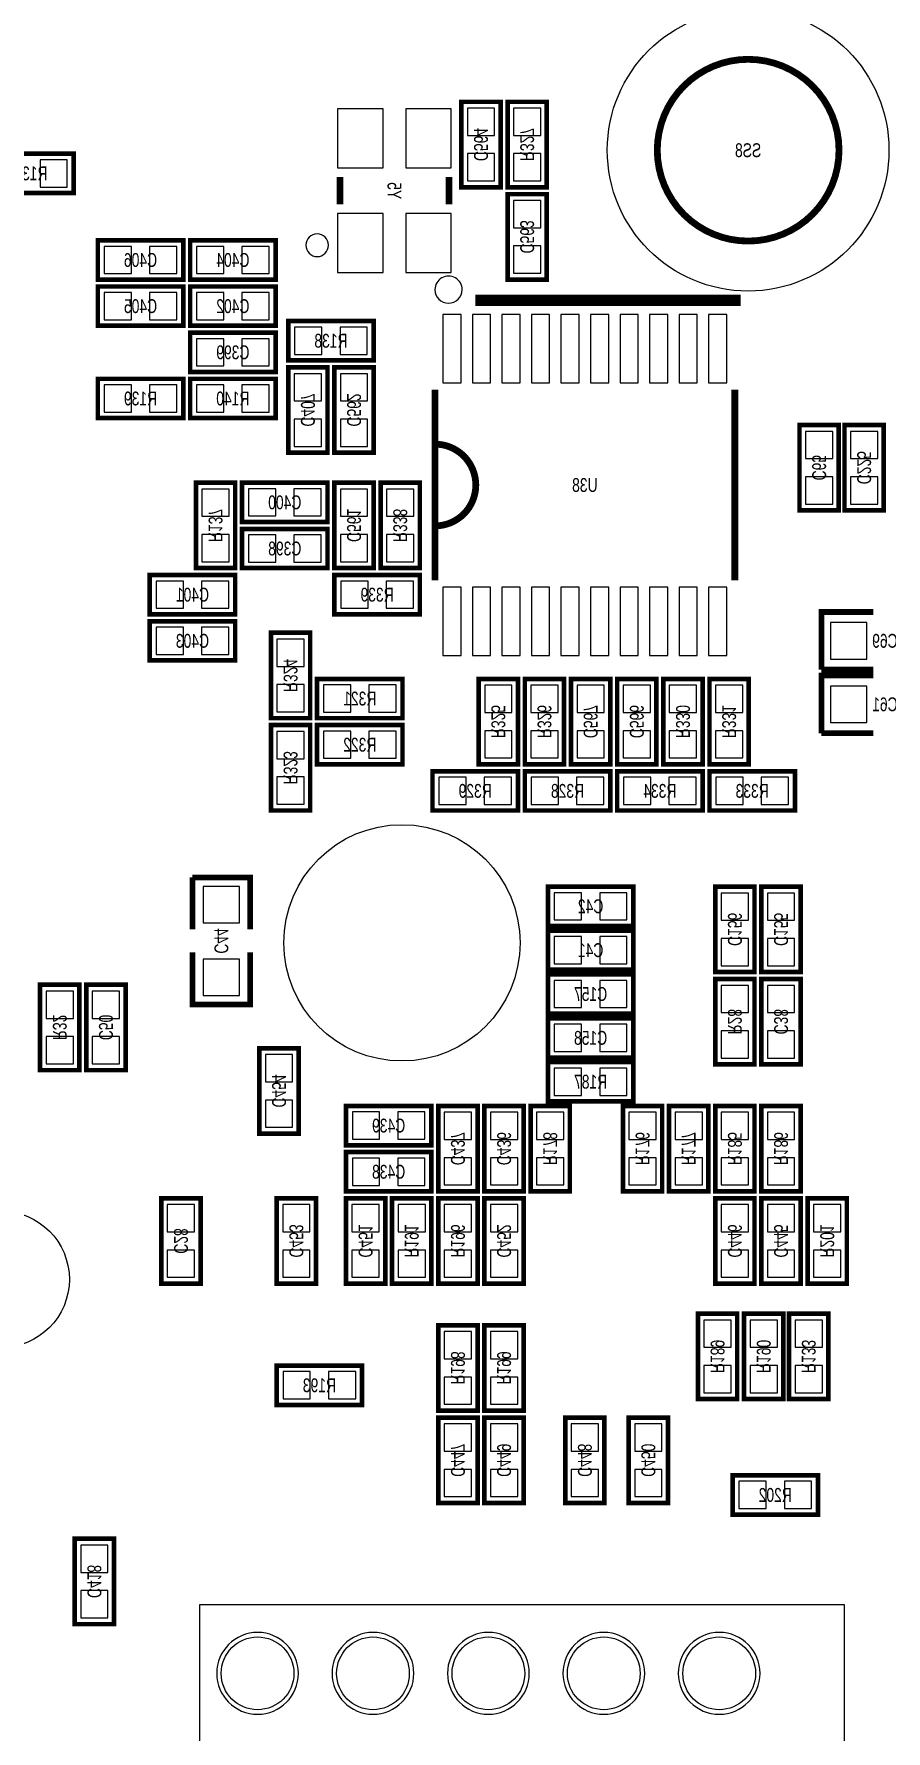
# Model space of a CAD drawing. Extents: x 0 to 125, y -7 to 87.
# Drawn here: x 55.06 to 73.81, y 16.52 to 53.87 of the extents above; entities that cross this region are included whole.
import ezdxf
from ezdxf.enums import TextEntityAlignment as Align

# ---------------------------------------------------------------- set-up
doc = ezdxf.new("R2010")
doc.units = 0
for name, color, linetype in [('BG_SILKSCREEN_BOTTOM', 150, 'CONTINUOUS'), ('PG_SILKSCREEN_BOTTOM', 150, 'CONTINUOUS'), ('PIN_BOTTOM', 202, 'CONTINUOUS'), ('RD_SILKSCREEN_BOTTOM', 150, 'CONTINUOUS')]:
    doc.layers.add(name, color=color, linetype=linetype)

msp = doc.modelspace()

# ---------------------------------------------------------------- linework, layer by layer
at = {"layer": 'BG_SILKSCREEN_BOTTOM', "const_width": 0.150012}
msp.add_lwpolyline([(72.776969, 51.310667, 1), (68.776977, 51.310667, 1), (72.776969, 51.310667)], format="xyb", dxfattribs=at)
at = {"layer": 'BG_SILKSCREEN_BOTTOM', "const_width": 0.254}
msp.add_lwpolyline([(70.612, 48.006), (64.77, 48.006)], dxfattribs=at)
at = {"layer": 'PG_SILKSCREEN_BOTTOM'}
for points, const_width in [([(65.3288, 50.4952), (65.3288, 52.3748), (64.4652, 52.3748), (64.4652, 50.4952), (65.3288, 50.4952)], 0.1016), ([(65.4812, 52.3748), (65.4812, 50.4952), (66.3448, 50.4952), (66.3448, 52.3748), (65.4812, 52.3748)], 0.1016), ([(54.0512, 50.3682), (55.9308, 50.3682), (55.9308, 51.2318), (54.0512, 51.2318), (54.0512, 50.3682)], 0.1016), ([(61.792002, 50.119001), (61.792002, 50.718999)], 0.150012), ([(64.191998, 50.119001), (64.191998, 50.718999)], 0.150012), ([(65.4812, 50.3428), (65.4812, 48.4632), (66.3448, 48.4632), (66.3448, 50.3428), (65.4812, 50.3428)], 0.1016), ([(56.4642, 48.4632), (58.3438, 48.4632), (58.3438, 49.3268), (56.4642, 49.3268), (56.4642, 48.4632)], 0.1016), ([(60.3758, 49.3268), (58.4962, 49.3268), (58.4962, 48.4632), (60.3758, 48.4632), (60.3758, 49.3268)], 0.1016), ([(56.4642, 47.4472), (58.3438, 47.4472), (58.3438, 48.3108), (56.4642, 48.3108), (56.4642, 47.4472)], 0.1016), ([(60.3758, 48.3108), (58.4962, 48.3108), (58.4962, 47.4472), (60.3758, 47.4472), (60.3758, 48.3108)], 0.1016), ([(62.5348, 47.5488), (60.6552, 47.5488), (60.6552, 46.6852), (62.5348, 46.6852), (62.5348, 47.5488)], 0.1016), ([(58.4962, 46.4312), (60.3758, 46.4312), (60.3758, 47.2948), (58.4962, 47.2948), (58.4962, 46.4312)], 0.1016), ([(56.4642, 45.4152), (58.3438, 45.4152), (58.3438, 46.2788), (56.4642, 46.2788), (56.4642, 45.4152)], 0.1016), ([(58.4962, 45.4152), (60.3758, 45.4152), (60.3758, 46.2788), (58.4962, 46.2788), (58.4962, 45.4152)], 0.1016), ([(61.5188, 44.6532), (61.5188, 46.5328), (60.6552, 46.5328), (60.6552, 44.6532), (61.5188, 44.6532)], 0.1016), ([(62.5348, 44.6532), (62.5348, 46.5328), (61.6712, 46.5328), (61.6712, 44.6532), (62.5348, 44.6532)], 0.1016), ([(63.883007, 41.842004), (63.883007, 46.041996)], 0.150012), ([(70.482993, 41.842004), (70.482993, 46.041996)], 0.150012), ([(72.771, 43.3832), (72.771, 45.2628), (71.9074, 45.2628), (71.9074, 43.3832), (72.771, 43.3832)], 0.1016), ([(73.7616, 43.3832), (73.7616, 45.2628), (72.898, 45.2628), (72.898, 43.3832), (73.7616, 43.3832)], 0.1016), ([(59.4868, 42.1132), (59.4868, 43.9928), (58.6232, 43.9928), (58.6232, 42.1132), (59.4868, 42.1132)], 0.1016), ([(61.5188, 43.9928), (59.6392, 43.9928), (59.6392, 43.1292), (61.5188, 43.1292), (61.5188, 43.9928)], 0.1016), ([(61.6712, 43.9928), (61.6712, 42.1132), (62.5348, 42.1132), (62.5348, 43.9928), (61.6712, 43.9928)], 0.1016), ([(62.6872, 43.9928), (62.6872, 42.1132), (63.5508, 42.1132), (63.5508, 43.9928), (62.6872, 43.9928)], 0.1016), ([(61.5188, 42.9768), (59.6392, 42.9768), (59.6392, 42.1132), (61.5188, 42.1132), (61.5188, 42.9768)], 0.1016), ([(57.6072, 41.0972), (59.4868, 41.0972), (59.4868, 41.9608), (57.6072, 41.9608), (57.6072, 41.0972)], 0.1016), ([(63.5508, 41.9608), (61.6712, 41.9608), (61.6712, 41.0972), (63.5508, 41.0972), (63.5508, 41.9608)], 0.1016), ([(73.533, 41.148), (72.39, 41.148), (72.39, 39.878)], 0.127), ([(59.4868, 40.9448), (57.6072, 40.9448), (57.6072, 40.0812), (59.4868, 40.0812), (59.4868, 40.9448)], 0.1016), ([(61.1378, 38.8112), (61.1378, 40.6908), (60.2742, 40.6908), (60.2742, 38.8112), (61.1378, 38.8112)], 0.1016), ([(63.1698, 39.6748), (61.2902, 39.6748), (61.2902, 38.8112), (63.1698, 38.8112), (63.1698, 39.6748)], 0.1016), ([(64.8462, 39.6748), (64.8462, 37.7952), (65.7098, 37.7952), (65.7098, 39.6748), (64.8462, 39.6748)], 0.1016), ([(65.8622, 39.6748), (65.8622, 37.7952), (66.7258, 37.7952), (66.7258, 39.6748), (65.8622, 39.6748)], 0.1016), ([(66.8782, 39.6748), (66.8782, 37.7952), (67.7418, 37.7952), (67.7418, 39.6748), (66.8782, 39.6748)], 0.1016), ([(67.8942, 39.6748), (67.8942, 37.7952), (68.7578, 37.7952), (68.7578, 39.6748), (67.8942, 39.6748)], 0.1016), ([(68.9102, 39.6748), (68.9102, 37.7952), (69.7738, 37.7952), (69.7738, 39.6748), (68.9102, 39.6748)], 0.1016), ([(69.9262, 39.6748), (69.9262, 37.7952), (70.7898, 37.7952), (70.7898, 39.6748), (69.9262, 39.6748)], 0.1016), ([(72.39, 39.878), (73.533, 39.878)], 0.127), ([(73.533, 39.751), (72.39, 39.751), (72.39, 38.481)], 0.127), ([(60.2742, 38.6588), (60.2742, 36.7792), (61.1378, 36.7792), (61.1378, 38.6588), (60.2742, 38.6588)], 0.1016), ([(63.1698, 38.6588), (61.2902, 38.6588), (61.2902, 37.7952), (63.1698, 37.7952), (63.1698, 38.6588)], 0.1016), ([(72.39, 38.481), (73.533, 38.481)], 0.127), ([(65.7098, 37.6428), (63.8302, 37.6428), (63.8302, 36.7792), (65.7098, 36.7792), (65.7098, 37.6428)], 0.1016), ([(65.8622, 36.7792), (67.7418, 36.7792), (67.7418, 37.6428), (65.8622, 37.6428), (65.8622, 36.7792)], 0.1016), ([(69.7738, 37.6428), (67.8942, 37.6428), (67.8942, 36.7792), (69.7738, 36.7792), (69.7738, 37.6428)], 0.1016), ([(69.9262, 36.7792), (71.8058, 36.7792), (71.8058, 37.6428), (69.9262, 37.6428), (69.9262, 36.7792)], 0.1016), ([(59.817, 34.163), (59.817, 35.306), (58.547, 35.306)], 0.127), ([(58.547, 35.306), (58.547, 34.163)], 0.127), ([(68.2498, 35.1028), (66.3702, 35.1028), (66.3702, 34.2392), (68.2498, 34.2392), (68.2498, 35.1028)], 0.1016), ([(70.9168, 33.2232), (70.9168, 35.1028), (70.0532, 35.1028), (70.0532, 33.2232), (70.9168, 33.2232)], 0.1016), ([(71.9328, 33.2232), (71.9328, 35.1028), (71.0692, 35.1028), (71.0692, 33.2232), (71.9328, 33.2232)], 0.1016), ([(68.2498, 34.1376), (66.3702, 34.1376), (66.3702, 33.274), (68.2498, 33.274), (68.2498, 34.1376)], 0.1016), ([(58.547, 33.655), (58.547, 32.512), (59.817, 32.512), (59.817, 33.655)], 0.127), ([(55.1942, 32.9438), (55.1942, 31.0642), (56.0578, 31.0642), (56.0578, 32.9438), (55.1942, 32.9438)], 0.1016), ([(57.0738, 31.0642), (57.0738, 32.9438), (56.2102, 32.9438), (56.2102, 31.0642), (57.0738, 31.0642)], 0.1016), ([(68.2498, 33.1724), (66.3702, 33.1724), (66.3702, 32.3088), (68.2498, 32.3088), (68.2498, 33.1724)], 0.1016), ([(70.0532, 33.0708), (70.0532, 31.1912), (70.9168, 31.1912), (70.9168, 33.0708), (70.0532, 33.0708)], 0.1016), ([(71.9328, 31.1912), (71.9328, 33.0708), (71.0692, 33.0708), (71.0692, 31.1912), (71.9328, 31.1912)], 0.1016), ([(68.2498, 32.2072), (66.3702, 32.2072), (66.3702, 31.3436), (68.2498, 31.3436), (68.2498, 32.2072)], 0.1016), ([(60.8838, 29.6672), (60.8838, 31.5468), (60.0202, 31.5468), (60.0202, 29.6672), (60.8838, 29.6672)], 0.1016), ([(68.2498, 31.242), (66.3702, 31.242), (66.3702, 30.3784), (68.2498, 30.3784), (68.2498, 31.242)], 0.1016), ([(61.9252, 29.4132), (63.8048, 29.4132), (63.8048, 30.2768), (61.9252, 30.2768), (61.9252, 29.4132)], 0.1016), ([(64.8208, 28.3972), (64.8208, 30.2768), (63.9572, 30.2768), (63.9572, 28.3972), (64.8208, 28.3972)], 0.1016), ([(65.8368, 28.3972), (65.8368, 30.2768), (64.9732, 30.2768), (64.9732, 28.3972), (65.8368, 28.3972)], 0.1016), ([(66.8528, 28.3972), (66.8528, 30.2768), (65.9892, 30.2768), (65.9892, 28.3972), (66.8528, 28.3972)], 0.1016), ([(68.8848, 28.3972), (68.8848, 30.2768), (68.0212, 30.2768), (68.0212, 28.3972), (68.8848, 28.3972)], 0.1016), ([(69.9008, 28.3972), (69.9008, 30.2768), (69.0372, 30.2768), (69.0372, 28.3972), (69.9008, 28.3972)], 0.1016), ([(70.0532, 30.2768), (70.0532, 28.3972), (70.9168, 28.3972), (70.9168, 30.2768), (70.0532, 30.2768)], 0.1016), ([(71.0692, 30.2768), (71.0692, 28.3972), (71.9328, 28.3972), (71.9328, 30.2768), (71.0692, 30.2768)], 0.1016), ([(61.9252, 28.3972), (63.8048, 28.3972), (63.8048, 29.2608), (61.9252, 29.2608), (61.9252, 28.3972)], 0.1016), ([(57.8612, 28.2448), (57.8612, 26.3652), (58.7248, 26.3652), (58.7248, 28.2448), (57.8612, 28.2448)], 0.1016), ([(60.4012, 28.2448), (60.4012, 26.3652), (61.2648, 26.3652), (61.2648, 28.2448), (60.4012, 28.2448)], 0.1016), ([(61.9252, 28.2448), (61.9252, 26.3652), (62.7888, 26.3652), (62.7888, 28.2448), (61.9252, 28.2448)], 0.1016), ([(62.9412, 28.2448), (62.9412, 26.3652), (63.8048, 26.3652), (63.8048, 28.2448), (62.9412, 28.2448)], 0.1016), ([(64.8208, 26.3652), (64.8208, 28.2448), (63.9572, 28.2448), (63.9572, 26.3652), (64.8208, 26.3652)], 0.1016), ([(64.9732, 28.2448), (64.9732, 26.3652), (65.8368, 26.3652), (65.8368, 28.2448), (64.9732, 28.2448)], 0.1016), ([(70.9168, 26.3652), (70.9168, 28.2448), (70.0532, 28.2448), (70.0532, 26.3652), (70.9168, 26.3652)], 0.1016), ([(71.9328, 26.3652), (71.9328, 28.2448), (71.0692, 28.2448), (71.0692, 26.3652), (71.9328, 26.3652)], 0.1016), ([(72.9488, 26.3652), (72.9488, 28.2448), (72.0852, 28.2448), (72.0852, 26.3652), (72.9488, 26.3652)], 0.1016), ([(63.9572, 25.4508), (63.9572, 23.5712), (64.8208, 23.5712), (64.8208, 25.4508), (63.9572, 25.4508)], 0.1016), ([(64.9732, 25.4508), (64.9732, 23.5712), (65.8368, 23.5712), (65.8368, 25.4508), (64.9732, 25.4508)], 0.1016), ([(69.6722, 25.7048), (69.6722, 23.8252), (70.5358, 23.8252), (70.5358, 25.7048), (69.6722, 25.7048)], 0.1016), ([(70.6882, 25.7048), (70.6882, 23.8252), (71.5518, 23.8252), (71.5518, 25.7048), (70.6882, 25.7048)], 0.1016), ([(71.6788, 25.7048), (71.6788, 23.8252), (72.5424, 23.8252), (72.5424, 25.7048), (71.6788, 25.7048)], 0.1016), ([(60.4012, 23.6982), (62.2808, 23.6982), (62.2808, 24.5618), (60.4012, 24.5618), (60.4012, 23.6982)], 0.1016), ([(63.9572, 23.4188), (63.9572, 21.5392), (64.8208, 21.5392), (64.8208, 23.4188), (63.9572, 23.4188)], 0.1016), ([(65.8368, 21.5392), (65.8368, 23.4188), (64.9732, 23.4188), (64.9732, 21.5392), (65.8368, 21.5392)], 0.1016), ([(67.6148, 21.5392), (67.6148, 23.4188), (66.7512, 23.4188), (66.7512, 21.5392), (67.6148, 21.5392)], 0.1016), ([(69.0118, 21.5392), (69.0118, 23.4188), (68.1482, 23.4188), (68.1482, 21.5392), (69.0118, 21.5392)], 0.1016), ([(72.3138, 22.1488), (70.4342, 22.1488), (70.4342, 21.2852), (72.3138, 21.2852), (72.3138, 22.1488)], 0.1016), ([(56.8198, 18.8722), (56.8198, 20.7518), (55.9562, 20.7518), (55.9562, 18.8722), (56.8198, 18.8722)], 0.1016)]:
    msp.add_lwpolyline(points, dxfattribs=dict(at, const_width=const_width))
for points in [[(61.54199, 49.219002, 1), (61.04201, 49.218998, 1)], [(64.483005, 48.241991, 1), (63.882995, 48.242009, 1)], [(60.879863, 17.790008, 1), (59.079877, 17.790008, 1)], [(63.419863, 17.790008, 1), (61.619877, 17.790008, 1)], [(65.959863, 17.790008, 1), (64.159877, 17.790008, 1)], [(68.499863, 17.790008, 1), (66.699877, 17.790008, 1)], [(71.039863, 17.790008, 1), (69.239877, 17.790008, 1)]]:
    msp.add_lwpolyline(points, format="xyb", close=True, dxfattribs=at)
at = {"layer": 'PG_SILKSCREEN_BOTTOM', "const_width": 0.150012}
msp.add_lwpolyline([(63.883007, 43.042002, 0.999993), (63.883007, 44.841998)], format="xyb", dxfattribs=at)
at = {"layer": 'PG_SILKSCREEN_BOTTOM'}
msp.add_lwpolyline([(72.899981, 13.899998), (72.899981, 19.300012), (58.699959, 19.300012), (58.699959, 13.899998)], close=True, dxfattribs=at)
at = {"layer": 'PIN_BOTTOM'}
for points in [[(61.74199, 50.919012), (62.741988, 50.919012), (62.741988, 52.219009), (61.74199, 52.219009)], [(63.242012, 50.919012), (64.24201, 50.919012), (64.24201, 52.219009), (63.242012, 52.219009)], [(64.597305, 51.635177), (65.196695, 51.635177), (65.196695, 52.234567), (64.597305, 52.234567)], [(66.212695, 52.234567), (65.613305, 52.234567), (65.613305, 51.635177), (66.212695, 51.635177)], [(64.597305, 50.635433), (65.196695, 50.635433), (65.196695, 51.234823), (64.597305, 51.234823)], [(66.212695, 51.234823), (65.613305, 51.234823), (65.613305, 50.635433), (66.212695, 50.635433)], [(55.191177, 51.099695), (55.191177, 50.500305), (55.790567, 50.500305), (55.790567, 51.099695)], [(66.212695, 50.202567), (65.613305, 50.202567), (65.613305, 49.603177), (66.212695, 49.603177)], [(61.74199, 48.618991), (62.741988, 48.618991), (62.741988, 49.918988), (61.74199, 49.918988)], [(63.242012, 48.618991), (64.24201, 48.618991), (64.24201, 49.918988), (63.242012, 49.918988)], [(56.604433, 49.194695), (56.604433, 48.595305), (57.203823, 48.595305), (57.203823, 49.194695)], [(57.604177, 49.194695), (57.604177, 48.595305), (58.203567, 48.595305), (58.203567, 49.194695)], [(59.235823, 48.595305), (59.235823, 49.194695), (58.636433, 49.194695), (58.636433, 48.595305)], [(60.235567, 48.595305), (60.235567, 49.194695), (59.636177, 49.194695), (59.636177, 48.595305)], [(66.212695, 49.202823), (65.613305, 49.202823), (65.613305, 48.603433), (66.212695, 48.603433)], [(56.604433, 48.178695), (56.604433, 47.579305), (57.203823, 47.579305), (57.203823, 48.178695)], [(57.604177, 48.178695), (57.604177, 47.579305), (58.203567, 47.579305), (58.203567, 48.178695)], [(59.235823, 47.579305), (59.235823, 48.178695), (58.636433, 48.178695), (58.636433, 47.579305)], [(60.235567, 47.579305), (60.235567, 48.178695), (59.636177, 48.178695), (59.636177, 47.579305)], [(64.058013, 47.691992), (64.058013, 46.191995), (64.458012, 46.191995), (64.458012, 47.691992)], [(64.707999, 47.691992), (64.707999, 46.191995), (65.107998, 46.191995), (65.107998, 47.691992)], [(65.35801, 47.691992), (65.35801, 46.191995), (65.758009, 46.191995), (65.758009, 47.691992)], [(66.007996, 47.691992), (66.007996, 46.191995), (66.407995, 46.191995), (66.407995, 47.691992)], [(66.658007, 47.691992), (66.658007, 46.191995), (67.058007, 46.191995), (67.058007, 47.691992)], [(67.307993, 47.691992), (67.307993, 46.191995), (67.707993, 46.191995), (67.707993, 47.691992)], [(67.958005, 47.691992), (67.958005, 46.191995), (68.358004, 46.191995), (68.358004, 47.691992)], [(68.607991, 47.691992), (68.607991, 46.191995), (69.00799, 46.191995), (69.00799, 47.691992)], [(69.258002, 47.691992), (69.258002, 46.191995), (69.658001, 46.191995), (69.658001, 47.691992)], [(69.907988, 47.691992), (69.907988, 46.191995), (70.307987, 46.191995), (70.307987, 47.691992)], [(58.636433, 47.162695), (58.636433, 46.563305), (59.235823, 46.563305), (59.235823, 47.162695)], [(59.636177, 47.162695), (59.636177, 46.563305), (60.235567, 46.563305), (60.235567, 47.162695)], [(61.394823, 46.817305), (61.394823, 47.416695), (60.795433, 47.416695), (60.795433, 46.817305)], [(62.394567, 46.817305), (62.394567, 47.416695), (61.795177, 47.416695), (61.795177, 46.817305)], [(60.787305, 45.793177), (61.386695, 45.793177), (61.386695, 46.392567), (60.787305, 46.392567)], [(61.803305, 45.793177), (62.402695, 45.793177), (62.402695, 46.392567), (61.803305, 46.392567)], [(56.604433, 46.146695), (56.604433, 45.547305), (57.203823, 45.547305), (57.203823, 46.146695)], [(57.604177, 46.146695), (57.604177, 45.547305), (58.203567, 45.547305), (58.203567, 46.146695)], [(58.636433, 46.146695), (58.636433, 45.547305), (59.235823, 45.547305), (59.235823, 46.146695)], [(59.636177, 46.146695), (59.636177, 45.547305), (60.235567, 45.547305), (60.235567, 46.146695)], [(60.787305, 44.793433), (61.386695, 44.793433), (61.386695, 45.392823), (60.787305, 45.392823)], [(61.803305, 44.793433), (62.402695, 44.793433), (62.402695, 45.392823), (61.803305, 45.392823)], [(72.039505, 44.523177), (72.638895, 44.523177), (72.638895, 45.122567), (72.039505, 45.122567)], [(73.030105, 44.523177), (73.629495, 44.523177), (73.629495, 45.122567), (73.030105, 45.122567)], [(72.039505, 43.523433), (72.638895, 43.523433), (72.638895, 44.122823), (72.039505, 44.122823)], [(73.030105, 43.523433), (73.629495, 43.523433), (73.629495, 44.122823), (73.030105, 44.122823)], [(58.755305, 43.253177), (59.354695, 43.253177), (59.354695, 43.852567), (58.755305, 43.852567)], [(60.378823, 43.261305), (60.378823, 43.860695), (59.779433, 43.860695), (59.779433, 43.261305)], [(61.378567, 43.261305), (61.378567, 43.860695), (60.779177, 43.860695), (60.779177, 43.261305)], [(62.402695, 43.852567), (61.803305, 43.852567), (61.803305, 43.253177), (62.402695, 43.253177)], [(63.418695, 43.852567), (62.819305, 43.852567), (62.819305, 43.253177), (63.418695, 43.253177)], [(58.755305, 42.253433), (59.354695, 42.253433), (59.354695, 42.852823), (58.755305, 42.852823)], [(60.378823, 42.245305), (60.378823, 42.844695), (59.779433, 42.844695), (59.779433, 42.245305)], [(61.378567, 42.245305), (61.378567, 42.844695), (60.779177, 42.844695), (60.779177, 42.245305)], [(62.402695, 42.852823), (61.803305, 42.852823), (61.803305, 42.253433), (62.402695, 42.253433)], [(63.418695, 42.852823), (62.819305, 42.852823), (62.819305, 42.253433), (63.418695, 42.253433)], [(57.747433, 41.828695), (57.747433, 41.229305), (58.346823, 41.229305), (58.346823, 41.828695)], [(58.747177, 41.828695), (58.747177, 41.229305), (59.346567, 41.229305), (59.346567, 41.828695)], [(62.410823, 41.229305), (62.410823, 41.828695), (61.811433, 41.828695), (61.811433, 41.229305)], [(63.410567, 41.229305), (63.410567, 41.828695), (62.811177, 41.828695), (62.811177, 41.229305)], [(64.058013, 41.692004), (64.058013, 40.192007), (64.458012, 40.192007), (64.458012, 41.692004)], [(64.707999, 41.692004), (64.707999, 40.192007), (65.107998, 40.192007), (65.107998, 41.692004)], [(65.35801, 41.692004), (65.35801, 40.192007), (65.758009, 40.192007), (65.758009, 41.692004)], [(66.007996, 41.692004), (66.007996, 40.192007), (66.407995, 40.192007), (66.407995, 41.692004)], [(66.658007, 41.692004), (66.658007, 40.192007), (67.058007, 40.192007), (67.058007, 41.692004)], [(67.307993, 41.692004), (67.307993, 40.192007), (67.707993, 40.192007), (67.707993, 41.692004)], [(67.958005, 41.692004), (67.958005, 40.192007), (68.358004, 40.192007), (68.358004, 41.692004)], [(68.607991, 41.692004), (68.607991, 40.192007), (69.00799, 40.192007), (69.00799, 41.692004)], [(69.258002, 41.692004), (69.258002, 40.192007), (69.658001, 40.192007), (69.658001, 41.692004)], [(69.907988, 41.692004), (69.907988, 40.192007), (70.307987, 40.192007), (70.307987, 41.692004)], [(58.346823, 40.213305), (58.346823, 40.812695), (57.747433, 40.812695), (57.747433, 40.213305)], [(59.346567, 40.213305), (59.346567, 40.812695), (58.747177, 40.812695), (58.747177, 40.213305)], [(72.58685, 40.91305), (72.58685, 40.11295), (73.38695, 40.11295), (73.38695, 40.91305)], [(60.406305, 39.951177), (61.005695, 39.951177), (61.005695, 40.550567), (60.406305, 40.550567)], [(60.406305, 38.951433), (61.005695, 38.951433), (61.005695, 39.550823), (60.406305, 39.550823)], [(62.029823, 38.943305), (62.029823, 39.542695), (61.430433, 39.542695), (61.430433, 38.943305)], [(63.029567, 38.943305), (63.029567, 39.542695), (62.430177, 39.542695), (62.430177, 38.943305)], [(65.577695, 39.534567), (64.978305, 39.534567), (64.978305, 38.935177), (65.577695, 38.935177)], [(66.593695, 39.534567), (65.994305, 39.534567), (65.994305, 38.935177), (66.593695, 38.935177)], [(67.609695, 39.534567), (67.010305, 39.534567), (67.010305, 38.935177), (67.609695, 38.935177)], [(68.625695, 39.534567), (68.026305, 39.534567), (68.026305, 38.935177), (68.625695, 38.935177)], [(69.641695, 39.534567), (69.042305, 39.534567), (69.042305, 38.935177), (69.641695, 38.935177)], [(70.657695, 39.534567), (70.058305, 39.534567), (70.058305, 38.935177), (70.657695, 38.935177)], [(72.58685, 39.51605), (72.58685, 38.71595), (73.38695, 38.71595), (73.38695, 39.51605)], [(61.005695, 38.518567), (60.406305, 38.518567), (60.406305, 37.919177), (61.005695, 37.919177)], [(62.029823, 37.927305), (62.029823, 38.526695), (61.430433, 38.526695), (61.430433, 37.927305)], [(63.029567, 37.927305), (63.029567, 38.526695), (62.430177, 38.526695), (62.430177, 37.927305)], [(65.577695, 38.534823), (64.978305, 38.534823), (64.978305, 37.935433), (65.577695, 37.935433)], [(66.593695, 38.534823), (65.994305, 38.534823), (65.994305, 37.935433), (66.593695, 37.935433)], [(67.609695, 38.534823), (67.010305, 38.534823), (67.010305, 37.935433), (67.609695, 37.935433)], [(68.625695, 38.534823), (68.026305, 38.534823), (68.026305, 37.935433), (68.625695, 37.935433)], [(69.641695, 38.534823), (69.042305, 38.534823), (69.042305, 37.935433), (69.641695, 37.935433)], [(70.657695, 38.534823), (70.058305, 38.534823), (70.058305, 37.935433), (70.657695, 37.935433)], [(61.005695, 37.518823), (60.406305, 37.518823), (60.406305, 36.919433), (61.005695, 36.919433)], [(64.569823, 36.911305), (64.569823, 37.510695), (63.970433, 37.510695), (63.970433, 36.911305)], [(65.569567, 36.911305), (65.569567, 37.510695), (64.970177, 37.510695), (64.970177, 36.911305)], [(66.002433, 37.510695), (66.002433, 36.911305), (66.601823, 36.911305), (66.601823, 37.510695)], [(67.002177, 37.510695), (67.002177, 36.911305), (67.601567, 36.911305), (67.601567, 37.510695)], [(68.633823, 36.911305), (68.633823, 37.510695), (68.034433, 37.510695), (68.034433, 36.911305)], [(69.633567, 36.911305), (69.633567, 37.510695), (69.034177, 37.510695), (69.034177, 36.911305)], [(70.066433, 37.510695), (70.066433, 36.911305), (70.665823, 36.911305), (70.665823, 37.510695)], [(71.066177, 37.510695), (71.066177, 36.911305), (71.665567, 36.911305), (71.665567, 37.510695)], [(59.58205, 35.10915), (58.78195, 35.10915), (58.78195, 34.30905), (59.58205, 34.30905)], [(67.109823, 34.371305), (67.109823, 34.970695), (66.510433, 34.970695), (66.510433, 34.371305)], [(68.109567, 34.371305), (68.109567, 34.970695), (67.510177, 34.970695), (67.510177, 34.371305)], [(70.185305, 34.363177), (70.784695, 34.363177), (70.784695, 34.962567), (70.185305, 34.962567)], [(71.201305, 34.363177), (71.800695, 34.363177), (71.800695, 34.962567), (71.201305, 34.962567)], [(67.109823, 33.406105), (67.109823, 34.005495), (66.510433, 34.005495), (66.510433, 33.406105)], [(68.109567, 33.406105), (68.109567, 34.005495), (67.510177, 34.005495), (67.510177, 33.406105)], [(70.185305, 33.363433), (70.784695, 33.363433), (70.784695, 33.962823), (70.185305, 33.962823)], [(71.201305, 33.363433), (71.800695, 33.363433), (71.800695, 33.962823), (71.201305, 33.962823)], [(59.58205, 33.50895), (58.78195, 33.50895), (58.78195, 32.70885), (59.58205, 32.70885)], [(67.109823, 32.440905), (67.109823, 33.040295), (66.510433, 33.040295), (66.510433, 32.440905)], [(68.109567, 32.440905), (68.109567, 33.040295), (67.510177, 33.040295), (67.510177, 32.440905)], [(70.784695, 32.930567), (70.185305, 32.930567), (70.185305, 32.331177), (70.784695, 32.331177)], [(71.201305, 32.331177), (71.800695, 32.331177), (71.800695, 32.930567), (71.201305, 32.930567)], [(55.925695, 32.803567), (55.326305, 32.803567), (55.326305, 32.204177), (55.925695, 32.204177)], [(56.342305, 32.204177), (56.941695, 32.204177), (56.941695, 32.803567), (56.342305, 32.803567)], [(55.925695, 31.803823), (55.326305, 31.803823), (55.326305, 31.204433), (55.925695, 31.204433)], [(56.342305, 31.204433), (56.941695, 31.204433), (56.941695, 31.803823), (56.342305, 31.803823)], [(67.109823, 31.475705), (67.109823, 32.075095), (66.510433, 32.075095), (66.510433, 31.475705)], [(68.109567, 31.475705), (68.109567, 32.075095), (67.510177, 32.075095), (67.510177, 31.475705)], [(70.784695, 31.930823), (70.185305, 31.930823), (70.185305, 31.331433), (70.784695, 31.331433)], [(71.201305, 31.331433), (71.800695, 31.331433), (71.800695, 31.930823), (71.201305, 31.930823)], [(60.152305, 30.807177), (60.751695, 30.807177), (60.751695, 31.406567), (60.152305, 31.406567)], [(67.109823, 30.510505), (67.109823, 31.109895), (66.510433, 31.109895), (66.510433, 30.510505)], [(68.109567, 30.510505), (68.109567, 31.109895), (67.510177, 31.109895), (67.510177, 30.510505)], [(60.152305, 29.807433), (60.751695, 29.807433), (60.751695, 30.406823), (60.152305, 30.406823)], [(62.065433, 30.144695), (62.065433, 29.545305), (62.664823, 29.545305), (62.664823, 30.144695)], [(63.065177, 30.144695), (63.065177, 29.545305), (63.664567, 29.545305), (63.664567, 30.144695)], [(64.089305, 29.537177), (64.688695, 29.537177), (64.688695, 30.136567), (64.089305, 30.136567)], [(65.105305, 29.537177), (65.704695, 29.537177), (65.704695, 30.136567), (65.105305, 30.136567)], [(66.121305, 29.537177), (66.720695, 29.537177), (66.720695, 30.136567), (66.121305, 30.136567)], [(68.153305, 29.537177), (68.752695, 29.537177), (68.752695, 30.136567), (68.153305, 30.136567)], [(69.169305, 29.537177), (69.768695, 29.537177), (69.768695, 30.136567), (69.169305, 30.136567)], [(70.784695, 30.136567), (70.185305, 30.136567), (70.185305, 29.537177), (70.784695, 29.537177)], [(71.800695, 30.136567), (71.201305, 30.136567), (71.201305, 29.537177), (71.800695, 29.537177)], [(64.089305, 28.537433), (64.688695, 28.537433), (64.688695, 29.136823), (64.089305, 29.136823)], [(65.105305, 28.537433), (65.704695, 28.537433), (65.704695, 29.136823), (65.105305, 29.136823)], [(66.121305, 28.537433), (66.720695, 28.537433), (66.720695, 29.136823), (66.121305, 29.136823)], [(68.153305, 28.537433), (68.752695, 28.537433), (68.752695, 29.136823), (68.153305, 29.136823)], [(69.169305, 28.537433), (69.768695, 28.537433), (69.768695, 29.136823), (69.169305, 29.136823)], [(70.784695, 29.136823), (70.185305, 29.136823), (70.185305, 28.537433), (70.784695, 28.537433)], [(71.800695, 29.136823), (71.201305, 29.136823), (71.201305, 28.537433), (71.800695, 28.537433)], [(62.065433, 29.128695), (62.065433, 28.529305), (62.664823, 28.529305), (62.664823, 29.128695)], [(63.065177, 29.128695), (63.065177, 28.529305), (63.664567, 28.529305), (63.664567, 29.128695)], [(58.592695, 28.104567), (57.993305, 28.104567), (57.993305, 27.505177), (58.592695, 27.505177)], [(61.132695, 28.104567), (60.533305, 28.104567), (60.533305, 27.505177), (61.132695, 27.505177)], [(62.656695, 28.104567), (62.057305, 28.104567), (62.057305, 27.505177), (62.656695, 27.505177)], [(63.672695, 28.104567), (63.073305, 28.104567), (63.073305, 27.505177), (63.672695, 27.505177)], [(64.089305, 27.505177), (64.688695, 27.505177), (64.688695, 28.104567), (64.089305, 28.104567)], [(65.704695, 28.104567), (65.105305, 28.104567), (65.105305, 27.505177), (65.704695, 27.505177)], [(70.185305, 27.505177), (70.784695, 27.505177), (70.784695, 28.104567), (70.185305, 28.104567)], [(71.201305, 27.505177), (71.800695, 27.505177), (71.800695, 28.104567), (71.201305, 28.104567)], [(72.217305, 27.505177), (72.816695, 27.505177), (72.816695, 28.104567), (72.217305, 28.104567)], [(58.592695, 27.104823), (57.993305, 27.104823), (57.993305, 26.505433), (58.592695, 26.505433)], [(61.132695, 27.104823), (60.533305, 27.104823), (60.533305, 26.505433), (61.132695, 26.505433)], [(62.656695, 27.104823), (62.057305, 27.104823), (62.057305, 26.505433), (62.656695, 26.505433)], [(63.672695, 27.104823), (63.073305, 27.104823), (63.073305, 26.505433), (63.672695, 26.505433)], [(64.089305, 26.505433), (64.688695, 26.505433), (64.688695, 27.104823), (64.089305, 27.104823)], [(65.704695, 27.104823), (65.105305, 27.104823), (65.105305, 26.505433), (65.704695, 26.505433)], [(70.185305, 26.505433), (70.784695, 26.505433), (70.784695, 27.104823), (70.185305, 27.104823)], [(71.201305, 26.505433), (71.800695, 26.505433), (71.800695, 27.104823), (71.201305, 27.104823)], [(72.217305, 26.505433), (72.816695, 26.505433), (72.816695, 27.104823), (72.217305, 27.104823)], [(70.403695, 25.564567), (69.804305, 25.564567), (69.804305, 24.965177), (70.403695, 24.965177)], [(71.419695, 25.564567), (70.820305, 25.564567), (70.820305, 24.965177), (71.419695, 24.965177)], [(72.410295, 25.564567), (71.810905, 25.564567), (71.810905, 24.965177), (72.410295, 24.965177)], [(64.688695, 25.310567), (64.089305, 25.310567), (64.089305, 24.711177), (64.688695, 24.711177)], [(65.704695, 25.310567), (65.105305, 25.310567), (65.105305, 24.711177), (65.704695, 24.711177)], [(60.541433, 24.429695), (60.541433, 23.830305), (61.140823, 23.830305), (61.140823, 24.429695)], [(61.541177, 24.429695), (61.541177, 23.830305), (62.140567, 23.830305), (62.140567, 24.429695)], [(64.688695, 24.310823), (64.089305, 24.310823), (64.089305, 23.711433), (64.688695, 23.711433)], [(65.704695, 24.310823), (65.105305, 24.310823), (65.105305, 23.711433), (65.704695, 23.711433)], [(70.403695, 24.564823), (69.804305, 24.564823), (69.804305, 23.965433), (70.403695, 23.965433)], [(71.419695, 24.564823), (70.820305, 24.564823), (70.820305, 23.965433), (71.419695, 23.965433)], [(72.410295, 24.564823), (71.810905, 24.564823), (71.810905, 23.965433), (72.410295, 23.965433)], [(64.688695, 23.278567), (64.089305, 23.278567), (64.089305, 22.679177), (64.688695, 22.679177)], [(65.105305, 22.679177), (65.704695, 22.679177), (65.704695, 23.278567), (65.105305, 23.278567)], [(66.883305, 22.679177), (67.482695, 22.679177), (67.482695, 23.278567), (66.883305, 23.278567)], [(68.280305, 22.679177), (68.879695, 22.679177), (68.879695, 23.278567), (68.280305, 23.278567)], [(64.688695, 22.278823), (64.089305, 22.278823), (64.089305, 21.679433), (64.688695, 21.679433)], [(65.105305, 21.679433), (65.704695, 21.679433), (65.704695, 22.278823), (65.105305, 22.278823)], [(66.883305, 21.679433), (67.482695, 21.679433), (67.482695, 22.278823), (66.883305, 22.278823)], [(68.280305, 21.679433), (68.879695, 21.679433), (68.879695, 22.278823), (68.280305, 22.278823)], [(71.173823, 21.417305), (71.173823, 22.016695), (70.574433, 22.016695), (70.574433, 21.417305)], [(72.173567, 21.417305), (72.173567, 22.016695), (71.574177, 22.016695), (71.574177, 21.417305)], [(56.088305, 20.012177), (56.687695, 20.012177), (56.687695, 20.611567), (56.088305, 20.611567)], [(56.088305, 19.012433), (56.687695, 19.012433), (56.687695, 19.611823), (56.088305, 19.611823)]]:
    msp.add_lwpolyline(points, close=True, dxfattribs=at)
for centre, radius in [((70.776973, 51.310667), 3.099994), ((63.156973, 33.866353), 2.599944), ((54.337712, 26.461314), 1.499997), ((59.979865, 17.790008), 0.799998), ((62.519865, 17.790008), 0.799998), ((65.059865, 17.790008), 0.799998), ((67.599865, 17.790008), 0.799998), ((70.139865, 17.790008), 0.799998)]:
    msp.add_circle(centre, radius, dxfattribs=at)

# ---------------------------------------------------------------- texts
at = {"layer": 'RD_SILKSCREEN_BOTTOM', "text_generation_flag": 2, "width": 0.75}
for s, p in [('C564', (64.7446, 51.435356)), ('R327', (65.7606, 51.435356)), ('Y5', (62.8396, 50.419356)), ('C563', (65.7606, 49.403356)), ('C407', (60.9346, 45.593356)), ('C562', (61.9506, 45.593356)), ('C65', (72.1868, 44.323356)), ('C225', (73.1774, 44.323356)), ('R137', (58.9026, 43.053356)), ('C561', (61.9506, 43.053356)), ('R338', (62.9666, 43.053356)), ('R324', (60.5536, 39.751356)), ('R325', (65.1256, 38.735356)), ('R326', (66.1416, 38.735356)), ('C567', (67.1576, 38.735356)), ('C566', (68.1736, 38.735356)), ('R330', (69.1896, 38.735356)), ('R331', (70.2056, 38.735356)), ('R323', (60.5536, 37.719356)), ('C156', (70.3326, 34.163356)), ('C155', (71.3486, 34.163356)), ('C44', (59.0296, 33.909356)), ('R32', (55.4736, 32.004356)), ('C50', (56.4896, 32.004356)), ('R28', (70.3326, 32.131356)), ('C38', (71.3486, 32.131356)), ('C454', (60.2996, 30.607356)), ('C437', (64.2366, 29.337356)), ('C436', (65.2526, 29.337356)), ('R178', (66.2686, 29.337356)), ('R176', (68.3006, 29.337356)), ('R177', (69.3166, 29.337356)), ('R185', (70.3326, 29.337356)), ('R186', (71.3486, 29.337356)), ('C453', (60.6806, 27.305356)), ('C451', (62.2046, 27.305356)), ('R191', (63.2206, 27.305356)), ('R196', (64.2366, 27.305356)), ('C452', (65.2526, 27.305356)), ('C446', (70.3326, 27.305356)), ('C445', (71.3486, 27.305356)), ('R201', (72.3646, 27.305356)), ('C28', (58.1406, 27.305356)), ('R189', (69.9516, 24.765356)), ('R190', (70.9676, 24.765356)), ('R133', (71.9582, 24.765356)), ('R198', (64.2366, 24.511356)), ('R199', (65.2526, 24.511356)), ('C447', (64.2366, 22.479356)), ('C449', (65.2526, 22.479356)), ('C448', (67.0306, 22.479356)), ('C450', (68.4276, 22.479356)), ('C418', (56.2356, 19.812356))]:
    msp.add_text(s, height=0.3048, rotation=270, dxfattribs=at).set_placement(p, align=Align.CENTER)
for s, p in [('SS8', (70.776973, 51.158267)), ('R136', (54.991, 50.6476)), ('C406', (57.404, 48.7426)), ('C404', (59.436, 48.7426)), ('C405', (57.404, 47.7266)), ('C402', (59.436, 47.7266)), ('R138', (61.595, 46.9646)), ('C399', (59.436, 46.7106)), ('R139', (57.404, 45.6946)), ('R140', (59.436, 45.6946)), ('U38', (67.183, 43.7896)), ('C400', (60.579, 43.4086)), ('C398', (60.579, 42.3926)), ('C401', (58.547, 41.3766)), ('R339', (62.611, 41.3766)), ('C403', (58.547, 40.3606)), ('C69', (73.787, 40.3606)), ('R321', (62.23, 39.0906)), ('C61', (73.787, 38.9636)), ('R322', (62.23, 38.0746)), ('R329', (64.77, 37.0586)), ('R328', (66.802, 37.0586)), ('R334', (68.834, 37.0586)), ('R333', (70.866, 37.0586)), ('C42', (67.31, 34.5186)), ('C41', (67.31, 33.5534)), ('C157', (67.31, 32.5882)), ('C158', (67.31, 31.623)), ('R187', (67.31, 30.6578)), ('C439', (62.865, 29.6926)), ('C438', (62.865, 28.6766)), ('R193', (61.341, 23.9776)), ('R202', (71.374, 21.5646))]:
    msp.add_text(s, height=0.3048, dxfattribs=at).set_placement(p, align=Align.CENTER)

doc.saveas('drawing.dxf')
